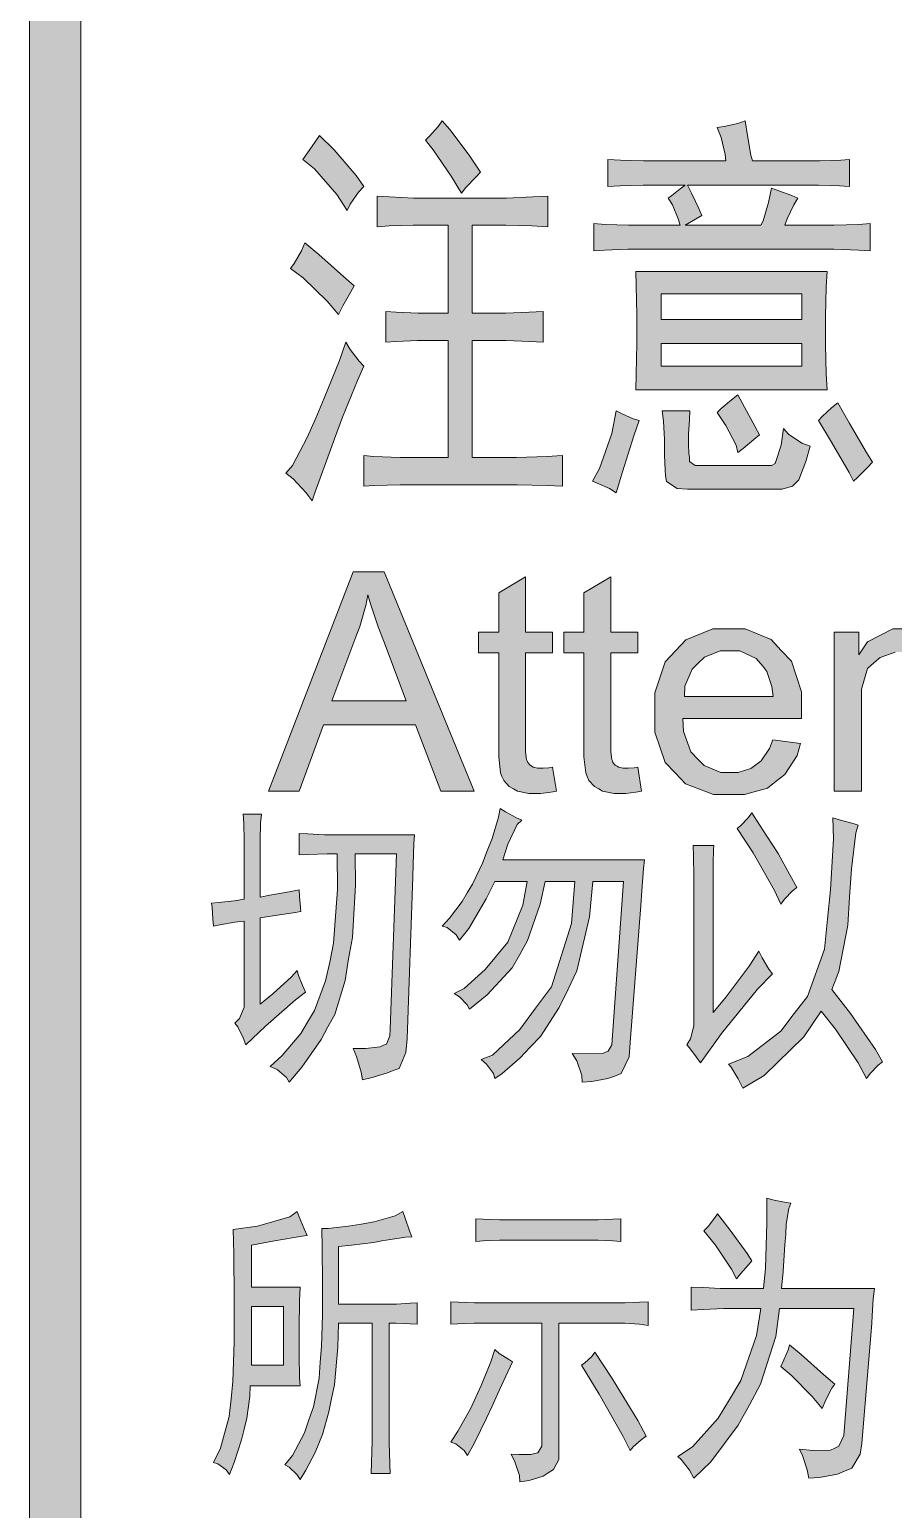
# Model space of a CAD drawing. Header units: millimetres. Extents: x 0 to 414, y 0 to 292.
# Drawn here: x 354.72 to 362.69, y 160.76 to 174.42 of the extents above; entities that cross this region are included whole.
import ezdxf

# ---------------------------------------------------------------- set-up
doc = ezdxf.new("R2010")
doc.units = ezdxf.units.MM

msp = doc.modelspace()

# ---------------------------------------------------------------- hatches: boundary and pattern name
h = msp.add_hatch(color=0)
h.dxf.hatch_style = 2
h.paths.add_polyline_path([(355.194306, 9.846028), (354.721583, 9.846028), (354.721583, 282.620861), (355.194306, 282.620861)])
h = msp.add_hatch(color=0)
h.dxf.hatch_style = 2
h.paths.add_polyline_path([(358.372833, 173.393806), (358.411639, 173.432611), (358.48925, 173.520806), (358.528056, 173.573722), (358.598611, 173.492583), (358.775, 173.256222), (358.880833, 173.101), (358.8385, 173.055139), (358.746778, 172.959889), (358.704444, 172.906972), (358.609194, 173.062194), (358.443389, 173.305611)])
h = msp.add_hatch(color=0)
h.dxf.hatch_style = 2
h.paths.add_polyline_path([(360.478917, 172.981056), (360.380139, 172.981056), (360.168472, 172.974), (360.055583, 172.966944), (360.055583, 173.217417), (360.172, 173.210361), (360.383667, 173.203306), (360.478917, 173.203306), (361.142139, 173.203306), (361.138611, 173.263278), (361.099806, 173.4185), (361.064528, 173.51375), (361.128028, 173.520806), (361.255028, 173.549028), (361.322056, 173.573722), (361.343222, 173.439667), (361.374972, 173.256222), (361.389083, 173.203306), (361.897083, 173.203306), (362.009972, 173.203306), (362.204, 173.210361), (362.285139, 173.217417), (362.285139, 172.966944), (362.193417, 172.974), (361.999389, 172.981056), (361.897083, 172.981056), (360.789361, 172.981056), (360.828167, 172.906972), (360.895194, 172.765861), (360.923417, 172.698833), (360.768194, 172.610639), (361.466694, 172.610639), (361.487861, 172.649444), (361.53725, 172.818778), (361.565472, 172.952833), (361.6325, 172.928139), (361.752444, 172.885806), (361.808889, 172.861111), (361.770083, 172.797611), (361.710111, 172.670611), (361.688944, 172.610639), (362.020556, 172.610639), (362.1405, 172.610639), (362.369806, 172.617694), (362.475639, 172.62475), (362.475639, 172.374278), (362.369806, 172.381333), (362.1405, 172.388389), (362.020556, 172.388389), (360.355444, 172.388389), (360.239028, 172.388389), (360.023833, 172.381333), (359.925056, 172.374278), (359.925056, 172.62475), (360.030889, 172.617694), (360.246083, 172.610639), (360.355444, 172.610639), (360.722333, 172.610639), (360.704694, 172.670611), (360.651778, 172.797611), (360.612972, 172.861111), (360.644722, 172.885806), (360.722333, 172.945778), (360.768194, 172.981056)])
h = msp.add_hatch(color=0)
h.dxf.hatch_style = 2
h.paths.add_polyline_path([(357.395639, 173.439667), (357.529694, 173.305611), (357.734306, 173.06925), (357.804861, 172.966944), (357.755472, 172.914028), (357.677861, 172.804667), (357.649639, 172.744694), (357.554389, 172.892861), (357.349778, 173.129222), (357.240417, 173.217417), (357.279222, 173.270333), (357.356833, 173.379694)])
h = msp.add_hatch(color=0)
h.dxf.hatch_style = 2
h.paths.add_polyline_path([(359.014889, 172.861111), (359.120722, 172.861111), (359.364139, 172.871694), (359.501722, 172.87875), (359.501722, 172.596528), (359.353556, 172.603583), (359.113667, 172.610639), (359.025472, 172.610639), (358.803222, 172.610639), (358.803222, 171.79925), (359.014889, 171.79925), (359.110139, 171.79925), (359.328861, 171.806306), (359.459389, 171.813361), (359.459389, 171.531139), (359.335917, 171.538194), (359.113667, 171.54525), (359.014889, 171.54525), (358.803222, 171.54525), (358.803222, 170.46575), (359.081917, 170.46575), (359.212444, 170.46575), (359.491139, 170.476333), (359.635778, 170.483389), (359.635778, 170.201167), (359.491139, 170.208222), (359.2195, 170.215278), (359.0925, 170.215278), (358.281111, 170.215278), (358.14, 170.215278), (357.900111, 170.208222), (357.804861, 170.201167), (357.804861, 170.483389), (357.893056, 170.476333), (358.14, 170.46575), (358.295222, 170.46575), (358.580972, 170.46575), (358.580972, 171.54525), (358.404583, 171.54525), (358.29875, 171.54525), (358.101194, 171.538194), (358.005944, 171.531139), (358.005944, 171.813361), (358.101194, 171.806306), (358.305806, 171.79925), (358.415167, 171.79925), (358.580972, 171.79925), (358.580972, 172.610639), (358.372833, 172.610639), (358.259944, 172.610639), (358.037694, 172.603583), (357.928333, 172.596528), (357.928333, 172.87875), (358.037694, 172.871694), (358.267, 172.861111), (358.383417, 172.861111)])
h = msp.add_hatch(color=0)
h.dxf.hatch_style = 2
h.paths.add_polyline_path([(357.261583, 172.448361), (357.388583, 172.339), (357.617889, 172.137917), (357.716667, 172.049722), (357.684917, 171.996806), (357.610833, 171.866278), (357.572028, 171.785139), (357.466194, 171.908611), (357.243944, 172.123806), (357.127528, 172.212), (357.162806, 172.257861), (357.229833, 172.374278)])
h = msp.add_hatch(color=0)
h.paths.add_polyline_path([(362.077, 172.183778), (362.069944, 172.042667), (362.062889, 171.7675), (362.062889, 171.636972), (362.062889, 171.509972), (362.069944, 171.234806), (362.077, 171.090167), (360.313111, 171.090167), (360.316639, 171.234806), (360.323694, 171.517028), (360.323694, 171.651083), (360.323694, 171.785139), (360.316639, 172.049722), (360.313111, 172.183778)])
h.paths.add_polyline_path([(361.844167, 171.739278), (361.844167, 171.975639), (360.545944, 171.975639), (360.545944, 171.739278)])
h.paths.add_polyline_path([(361.844167, 171.308889), (361.844167, 171.517028), (360.545944, 171.517028), (360.545944, 171.308889)])
h = msp.add_hatch(color=0)
h.dxf.hatch_style = 2
h.paths.add_polyline_path([(357.804861, 171.308889), (357.744889, 171.178361), (357.607306, 170.839694), (357.533222, 170.638611), (357.459139, 170.434), (357.356833, 170.14825), (357.328611, 170.067111), (357.272167, 170.141194), (357.152222, 170.268194), (357.085194, 170.321111), (357.145167, 170.391667), (357.28275, 170.649194), (357.360361, 170.829111), (357.437972, 171.012556), (357.579083, 171.361806), (357.639056, 171.531139), (357.677861, 171.464111), (357.762528, 171.35475)])
h = msp.add_hatch(color=0)
h.dxf.hatch_style = 2
h.paths.add_polyline_path([(361.255028, 171.044306), (361.315, 170.931417), (361.413778, 170.747972), (361.452583, 170.673889), (361.403194, 170.631556), (361.304417, 170.550417), (361.255028, 170.511611), (361.237389, 170.578639), (361.142139, 170.762083), (361.064528, 170.882028), (361.099806, 170.917306), (361.195056, 170.998444)])
h = msp.add_hatch(color=0)
h.dxf.hatch_style = 2
h.paths.add_polyline_path([(360.344861, 170.807944), (360.295472, 170.666833), (360.189639, 170.335222), (360.133194, 170.141194), (360.069694, 170.18), (359.956806, 170.229389), (359.914472, 170.247028), (359.977972, 170.363444), (360.090861, 170.688), (360.133194, 170.896139), (360.186111, 170.867917), (360.288417, 170.822056)])
h = msp.add_hatch(color=0)
h.dxf.hatch_style = 2
h.paths.add_polyline_path([(360.810528, 170.896139), (360.807, 170.815), (360.799944, 170.680944), (360.799944, 170.631556), (360.799944, 170.585694), (360.803472, 170.504556), (360.807, 170.46575), (360.807, 170.430472), (360.859917, 170.391667), (360.909306, 170.391667), (361.565472, 170.391667), (361.597222, 170.409306), (361.653667, 170.578639), (361.674833, 170.733861), (361.720694, 170.680944), (361.844167, 170.599806), (361.921778, 170.571583), (361.882972, 170.430472), (361.815944, 170.261139), (361.787722, 170.229389), (361.7595, 170.201167), (361.66425, 170.172944), (361.597222, 170.172944), (360.789361, 170.172944), (360.694111, 170.18), (360.595333, 170.2435), (360.588278, 170.296417), (360.58475, 170.352861), (360.577694, 170.483389), (360.577694, 170.557472), (360.577694, 170.631556), (360.567111, 170.800889), (360.556528, 170.896139)])
h = msp.add_hatch(color=0)
h.dxf.hatch_style = 2
h.paths.add_polyline_path([(362.175778, 170.970222), (362.281611, 170.786778), (362.440361, 170.511611), (362.496806, 170.423417), (362.447417, 170.3705), (362.359222, 170.282306), (362.320417, 170.247028), (362.281611, 170.328167), (362.119333, 170.606861), (361.999389, 170.807944), (362.031139, 170.843222), (362.119333, 170.924361)])
h = msp.add_hatch(color=0)
h.paths.add_polyline_path([(356.926444, 167.386), (357.706083, 169.410944), (357.991833, 169.410944), (358.820861, 167.386), (358.513944, 167.386), (358.281111, 167.999833), (357.430917, 167.999833), (357.208667, 167.386)])
h.paths.add_polyline_path([(357.508528, 168.218556), (358.196444, 168.218556), (357.984778, 168.775944), (357.935389, 168.902944), (357.864833, 169.114611), (357.840139, 169.199278), (357.8225, 169.1005), (357.766056, 168.906472), (357.730778, 168.811222)])
h = msp.add_hatch(color=0)
h.dxf.hatch_style = 2
h.paths.add_polyline_path([(359.544056, 167.60825), (359.582861, 167.386), (359.529944, 167.375417), (359.434694, 167.364833), (359.392361, 167.364833), (359.325333, 167.364833), (359.223028, 167.386), (359.184222, 167.407167), (359.145417, 167.428333), (359.096028, 167.484778), (359.078389, 167.520056), (359.064278, 167.555333), (359.050167, 167.7035), (359.050167, 167.816389), (359.050167, 168.663056), (358.863194, 168.663056), (358.863194, 168.853556), (359.050167, 168.853556), (359.050167, 169.216917), (359.297111, 169.365083), (359.297111, 168.853556), (359.544056, 168.853556), (359.544056, 168.663056), (359.297111, 168.663056), (359.297111, 167.802278), (359.297111, 167.749361), (359.304167, 167.678806), (359.311222, 167.664694), (359.318278, 167.650583), (359.339444, 167.625889), (359.353556, 167.615306), (359.367667, 167.60825), (359.41, 167.597667), (359.438222, 167.597667), (359.459389, 167.597667), (359.512306, 167.601194)])
h = msp.add_hatch(color=0)
h.dxf.hatch_style = 2
h.paths.add_polyline_path([(360.33075, 167.60825), (360.366028, 167.386), (360.313111, 167.375417), (360.221389, 167.364833), (360.179056, 167.364833), (360.112028, 167.364833), (360.006194, 167.386), (359.970917, 167.407167), (359.932111, 167.428333), (359.879194, 167.484778), (359.865083, 167.520056), (359.850972, 167.555333), (359.833333, 167.7035), (359.833333, 167.816389), (359.833333, 168.663056), (359.649889, 168.663056), (359.649889, 168.853556), (359.833333, 168.853556), (359.833333, 169.216917), (360.083806, 169.365083), (360.083806, 168.853556), (360.33075, 168.853556), (360.33075, 168.663056), (360.083806, 168.663056), (360.083806, 167.802278), (360.083806, 167.749361), (360.090861, 167.678806), (360.097917, 167.664694), (360.101444, 167.650583), (360.122611, 167.625889), (360.14025, 167.615306), (360.154361, 167.60825), (360.196694, 167.597667), (360.221389, 167.597667), (360.242556, 167.597667), (360.299, 167.601194)])
h = msp.add_hatch(color=0)
h.paths.add_polyline_path([(361.576056, 167.858722), (361.833583, 167.826972), (361.801833, 167.714083), (361.688944, 167.541222), (361.607806, 167.477722), (361.526667, 167.414222), (361.315, 167.35425), (361.188, 167.35425), (361.02925, 167.35425), (360.771722, 167.453028), (360.68, 167.551806), (360.58475, 167.650583), (360.4895, 167.929278), (360.4895, 168.105667), (360.4895, 168.292639), (360.58475, 168.578389), (360.68, 168.680694), (360.77525, 168.783), (361.022194, 168.885306), (361.173889, 168.885306), (361.322056, 168.885306), (361.561944, 168.786528), (361.653667, 168.684222), (361.748917, 168.585444), (361.840639, 168.303222), (361.840639, 168.123306), (361.840639, 168.112722), (361.840639, 168.077444), (361.840639, 168.056278), (360.747028, 168.056278), (360.754083, 167.936333), (360.821111, 167.749361), (360.881083, 167.685861), (360.944583, 167.622361), (361.096278, 167.558861), (361.188, 167.558861), (361.258556, 167.558861), (361.374972, 167.594139), (361.420833, 167.629417), (361.470222, 167.664694), (361.547833, 167.781111)])
h.paths.add_polyline_path([(360.761139, 168.260889), (361.579583, 168.260889), (361.569, 168.352611), (361.523139, 168.490194), (361.484333, 168.539583), (361.424361, 168.610139), (361.272667, 168.680694), (361.177417, 168.680694), (361.09275, 168.680694), (360.948111, 168.62425), (360.888139, 168.567806), (360.831694, 168.511361), (360.764667, 168.356139)])
h = msp.add_hatch(color=0)
h.dxf.hatch_style = 2
h.paths.add_polyline_path([(362.144028, 167.386), (362.144028, 168.853556), (362.369806, 168.853556), (362.369806, 168.645417), (362.450944, 168.765361), (362.683778, 168.885306), (362.835472, 168.885306), (362.9025, 168.885306), (363.022444, 168.860611), (363.078889, 168.839444), (363.135333, 168.81475), (363.216472, 168.75125), (363.244694, 168.712444), (363.272917, 168.673639), (363.311722, 168.581917), (363.322306, 168.529), (363.329361, 168.493722), (363.336417, 168.373778), (363.336417, 168.289111), (363.336417, 167.386), (363.085944, 167.386), (363.085944, 168.278528), (363.085944, 168.356139), (363.071833, 168.469028), (363.057722, 168.507833), (363.043611, 168.543111), (362.990694, 168.603083), (362.955417, 168.627778), (362.920139, 168.648944), (362.831944, 168.670111), (362.782556, 168.670111), (362.704944, 168.670111), (362.567361, 168.620722), (362.507389, 168.571333), (362.450944, 168.518417), (362.3945, 168.327917), (362.3945, 168.186806), (362.3945, 167.386)])
h = msp.add_hatch(color=0)
h.dxf.hatch_style = 2
h.paths.add_polyline_path([(359.261833, 167.117889), (359.2195, 167.079083), (359.131306, 166.895639), (359.085444, 166.751), (360.39425, 166.751), (360.383667, 166.673389), (360.369556, 166.46525), (360.358972, 166.331194), (360.260194, 165.064722), (360.253139, 164.934194), (360.179056, 164.778972), (360.119083, 164.754278), (360.055583, 164.733111), (359.907417, 164.704889), (359.819222, 164.701361), (359.815694, 164.761333), (359.769833, 164.895389), (359.7275, 164.965944), (359.858028, 164.962417), (360.009722, 164.965944), (360.034417, 164.976528), (360.059111, 164.987111), (360.090861, 165.043556), (360.094389, 165.089417), (360.200222, 166.553444), (359.918, 166.553444), (359.88625, 166.225361), (359.769833, 165.727944), (359.688694, 165.558611), (359.607556, 165.389278), (359.434694, 165.121167), (359.339444, 165.022389), (359.247722, 164.923611), (359.081917, 164.778972), (359.011361, 164.733111), (359.000778, 164.778972), (358.937278, 164.867167), (358.887889, 164.9095), (358.990194, 164.948306), (359.244194, 165.184667), (359.388833, 165.382222), (359.537, 165.579778), (359.720444, 166.165389), (359.752194, 166.553444), (359.477028, 166.553444), (359.431167, 166.341778), (359.31475, 166.006639), (359.244194, 165.879639), (359.173639, 165.756167), (358.940806, 165.505694), (358.778528, 165.375167), (358.757361, 165.413972), (358.686806, 165.488056), (358.637417, 165.519806), (358.729139, 165.565667), (358.923167, 165.738528), (359.029, 165.865528), (359.131306, 165.992528), (359.272417, 166.334722), (359.311222, 166.553444), (359.011361, 166.553444), (358.93375, 166.391167), (358.771472, 166.119528), (358.686806, 166.010167), (358.655056, 166.059556), (358.573917, 166.126583), (358.528056, 166.140694), (358.595083, 166.214778), (358.7115, 166.366472), (358.757361, 166.447611), (358.80675, 166.52875), (358.898472, 166.722778), (358.940806, 166.835667), (358.986667, 166.948556), (359.046639, 167.146111), (359.06075, 167.22725), (359.110139, 167.1955), (359.212444, 167.139056)])
h = msp.add_hatch(color=0)
h.dxf.hatch_style = 2
h.paths.add_polyline_path([(356.700667, 166.853306), (356.700667, 166.930917), (356.697139, 167.089667), (356.690083, 167.174333), (356.859417, 167.174333), (356.852361, 167.089667), (356.848833, 166.934444), (356.848833, 166.863889), (356.848833, 166.408806), (356.937028, 166.426444), (357.116944, 166.458194), (357.208667, 166.475833), (357.212194, 166.412333), (357.21925, 166.313556), (357.222778, 166.27475), (357.152222, 166.264167), (356.96525, 166.235944), (356.848833, 166.218306), (356.848833, 165.421028), (356.96525, 165.516278), (357.138111, 165.6715), (357.191028, 165.731472), (357.201611, 165.685611), (357.240417, 165.586833), (357.265111, 165.530389), (357.173389, 165.459833), (356.898222, 165.216417), (356.714778, 165.043556), (356.690083, 165.110583), (356.640694, 165.209361), (356.616, 165.244639), (356.658333, 165.286972), (356.700667, 165.392806), (356.700667, 165.452778), (356.700667, 166.186556), (356.616, 166.175972), (356.474889, 166.151278), (356.418444, 166.140694), (356.411389, 166.207722), (356.404333, 166.313556), (356.400806, 166.352361), (356.464306, 166.359417), (356.612472, 166.373528), (356.700667, 166.387639)])
h = msp.add_hatch(color=0)
h.dxf.hatch_style = 2
h.paths.add_polyline_path([(362.36275, 167.072028), (362.341583, 167.001472), (362.302778, 166.669861), (362.285139, 166.408806), (362.2675, 166.14775), (362.186361, 165.720889), (362.122861, 165.555083), (362.292194, 165.332833), (362.525028, 165.001222), (362.588528, 164.888333), (362.549722, 164.856583), (362.475639, 164.778972), (362.440361, 164.733111), (362.36275, 164.87775), (362.154611, 165.188194), (362.024083, 165.354), (361.861806, 165.117639), (361.498444, 164.761333), (361.300889, 164.644917), (361.258556, 164.729583), (361.191528, 164.838944), (361.166833, 164.867167), (361.34675, 164.937722), (361.650139, 165.170556), (361.773611, 165.332833), (361.897083, 165.491583), (362.052306, 165.929028), (362.080528, 166.204194), (362.10875, 166.475833), (362.136972, 166.945028), (362.129917, 167.139056), (362.200472, 167.117889), (362.316889, 167.086139)])
h = msp.add_hatch(color=0)
h.dxf.hatch_style = 2
h.paths.add_polyline_path([(361.382028, 167.184917), (361.427889, 167.117889), (361.523139, 166.969722), (361.572528, 166.892111), (361.625444, 166.810972), (361.734806, 166.613417), (361.798306, 166.497), (361.7595, 166.46525), (361.685417, 166.387639), (361.650139, 166.341778), (361.593694, 166.468778), (361.396139, 166.818028), (361.247972, 167.040278), (361.28325, 167.0685), (361.350278, 167.139056)])
h = msp.add_hatch(color=0)
h.dxf.hatch_style = 2
h.paths.add_polyline_path([(357.706083, 165.011806), (357.818972, 165.011806), (357.956556, 165.025917), (357.984778, 165.040028), (358.013, 165.050611), (358.04475, 165.128222), (358.048278, 165.188194), (358.104722, 166.807444), (357.723722, 166.807444), (357.72725, 166.518167), (357.699028, 166.034861), (357.66375, 165.837306), (357.632, 165.63975), (357.53675, 165.325778), (357.47325, 165.209361), (357.40975, 165.092944), (357.233361, 164.838944), (357.116944, 164.701361), (357.09225, 164.743694), (357.004056, 164.817778), (356.940556, 164.846), (357.049917, 164.944778), (357.222778, 165.149389), (357.286278, 165.255222), (357.349778, 165.361056), (357.452083, 165.636222), (357.490889, 165.809083), (357.526167, 165.981944), (357.561444, 166.479361), (357.557917, 166.807444), (357.466194, 166.807444), (357.289806, 166.800389), (357.208667, 166.796861), (357.208667, 166.994417), (357.286278, 166.990889), (357.4415, 166.983833), (357.515583, 166.983833), (358.270528, 166.983833), (358.267, 166.902694), (358.259944, 166.708667), (358.256417, 166.595778), (358.2035, 165.1), (358.192917, 164.973), (358.129417, 164.824833), (358.0765, 164.807194), (358.023583, 164.786028), (357.882472, 164.743694), (357.79075, 164.722528), (357.780167, 164.793083), (357.737833, 164.937722)])
h = msp.add_hatch(color=0)
h.dxf.hatch_style = 2
h.paths.add_polyline_path([(361.449056, 165.907861), (361.477278, 165.847889), (361.540778, 165.742056), (361.572528, 165.699722), (361.434944, 165.558611), (361.103333, 165.149389), (360.909306, 164.87775), (360.8705, 164.934194), (360.807, 165.015333), (360.782306, 165.043556), (360.817583, 165.1), (360.849333, 165.219944), (360.849333, 165.286972), (360.849333, 166.518167), (360.849333, 166.602833), (360.845806, 166.786278), (360.842278, 166.885056), (361.032778, 166.885056), (361.02925, 166.84625), (361.025722, 166.71925), (361.025722, 166.631056), (361.025722, 165.343417), (361.145667, 165.488056), (361.357333, 165.770278)])
h = msp.add_hatch(color=0)
h.dxf.hatch_style = 2
h.paths.add_polyline_path([(361.741861, 163.583056), (361.724222, 163.533667), (361.699528, 163.389028), (361.696, 163.293778), (361.688944, 163.202056), (361.671306, 162.951583), (361.657194, 162.796361), (362.514444, 162.796361), (362.503861, 162.701111), (362.493278, 162.542361), (362.48975, 162.475333), (362.398028, 161.364083), (362.383917, 161.265306), (362.306306, 161.138306), (362.239278, 161.110083), (362.17225, 161.081861), (362.006444, 161.050111), (361.907667, 161.043056), (361.893556, 161.120667), (361.851222, 161.254722), (361.823, 161.311167), (361.946472, 161.300583), (362.10875, 161.304111), (362.147556, 161.32175), (362.186361, 161.339389), (362.232222, 161.438167), (362.239278, 161.519306), (362.323944, 162.609389), (361.639556, 162.609389), (361.604278, 162.351861), (361.463167, 161.910889), (361.360861, 161.720389), (361.258556, 161.533417), (361.004556, 161.19475), (360.849333, 161.043056), (360.807, 161.117139), (360.732917, 161.215917), (360.701167, 161.244139), (360.835222, 161.332333), (361.071583, 161.596917), (361.177417, 161.769778), (361.28325, 161.946167), (361.427889, 162.362444), (361.466694, 162.609389), (361.191528, 162.609389), (361.120972, 162.609389), (360.937528, 162.602333), (360.824639, 162.595278), (360.824639, 162.806944), (360.937528, 162.803417), (361.09275, 162.796361), (361.131556, 162.796361), (361.491389, 162.796361), (361.509028, 162.983333), (361.523139, 163.399611), (361.523139, 163.628917), (361.590167, 163.611278), (361.699528, 163.590111)])
h = msp.add_hatch(color=0)
h.paths.add_polyline_path([(357.28275, 163.283194), (357.236889, 163.279667), (356.979361, 163.233806), (356.767694, 163.195), (356.767694, 162.806944), (357.215722, 162.806944), (357.212194, 162.679944), (357.208667, 162.425944), (357.208667, 162.298944), (357.208667, 162.175472), (357.212194, 161.974389), (357.215722, 161.896778), (356.757111, 161.896778), (356.753583, 161.798), (356.725361, 161.596917), (356.700667, 161.498139), (356.675972, 161.399361), (356.608944, 161.187694), (356.566611, 161.078333), (356.534861, 161.120667), (356.45725, 161.177111), (356.418444, 161.187694), (356.481944, 161.32175), (356.563083, 161.614556), (356.580722, 161.776833), (356.594833, 161.935583), (356.608944, 162.298944), (356.608944, 162.4965), (356.608944, 162.697583), (356.605417, 163.117389), (356.598361, 163.339639), (356.824139, 163.371389), (357.120472, 163.456056), (357.191028, 163.505444), (357.208667, 163.456056), (357.254528, 163.346694)])
h.paths.add_polyline_path([(357.064028, 162.087278), (357.064028, 162.630556), (356.767694, 162.630556), (356.767694, 162.087278)])
h = msp.add_hatch(color=0)
h.dxf.hatch_style = 2
h.paths.add_polyline_path([(358.245833, 163.272611), (358.189389, 163.269083), (358.051806, 163.247917), (357.970667, 163.233806), (357.893056, 163.219694), (357.691972, 163.195), (357.572028, 163.184417), (357.572028, 162.651722), (358.048278, 162.651722), (358.104722, 162.651722), (358.231722, 162.658778), (358.295222, 162.662306), (358.295222, 162.46475), (358.231722, 162.468278), (358.101194, 162.475333), (358.037694, 162.475333), (358.037694, 161.487556), (358.037694, 161.378194), (358.04475, 161.177111), (358.048278, 161.088917), (357.871889, 161.088917), (357.875417, 161.187694), (357.882472, 161.388778), (357.882472, 161.487556), (357.882472, 162.475333), (357.572028, 162.475333), (357.564972, 162.253083), (357.533222, 161.907361), (357.505, 161.780361), (357.480306, 161.656889), (357.423861, 161.44875), (357.388583, 161.364083), (357.356833, 161.282944), (357.268639, 161.117139), (357.215722, 161.032472), (357.1875, 161.078333), (357.116944, 161.145361), (357.074611, 161.166528), (357.145167, 161.254722), (357.258056, 161.462861), (357.296861, 161.582806), (357.339194, 161.70275), (357.392111, 161.967333), (357.402694, 162.1155), (357.413278, 162.260139), (357.423861, 162.552944), (357.423861, 162.697583), (357.423861, 162.84575), (357.420333, 163.173833), (357.416806, 163.350222), (357.476778, 163.350222), (357.660222, 163.371389), (357.780167, 163.389028), (357.900111, 163.410194), (358.094139, 163.466639), (358.164694, 163.505444), (358.185861, 163.445472), (358.224667, 163.329056)])
h = msp.add_hatch(color=0)
h.dxf.hatch_style = 2
h.paths.add_polyline_path([(359.910944, 163.427833), (359.967389, 163.427833), (360.101444, 163.434889), (360.175528, 163.438417), (360.175528, 163.230278), (360.101444, 163.233806), (359.967389, 163.240861), (359.910944, 163.240861), (359.145417, 163.240861), (359.057222, 163.240861), (358.905528, 163.233806), (358.8385, 163.230278), (358.8385, 163.438417), (358.905528, 163.434889), (359.057222, 163.427833), (359.145417, 163.427833)])
h = msp.add_hatch(color=0)
h.dxf.hatch_style = 2
h.paths.add_polyline_path([(360.941056, 163.329056), (360.979861, 163.367861), (361.039833, 163.445472), (361.068056, 163.484278), (361.184472, 163.332583), (361.339694, 163.117389), (361.382028, 163.050361), (361.350278, 163.011556), (361.279722, 162.930417), (361.240917, 162.884556), (361.195056, 162.97275), (361.046889, 163.195)])
h = msp.add_hatch(color=0)
h.dxf.hatch_style = 2
h.paths.add_polyline_path([(360.161417, 162.662306), (360.214333, 162.662306), (360.348389, 162.669361), (360.426, 162.672889), (360.426, 162.454167), (360.348389, 162.46475), (360.210806, 162.475333), (360.150833, 162.475333), (359.604028, 162.475333), (359.604028, 161.275889), (359.604028, 161.215917), (359.554639, 161.124194), (359.50525, 161.092444), (359.459389, 161.064222), (359.328861, 161.021889), (359.244194, 161.011306), (359.240667, 161.06775), (359.198333, 161.19475), (359.163056, 161.265306), (359.237139, 161.261778), (359.3465, 161.261778), (359.37825, 161.272361), (359.41, 161.279417), (359.445278, 161.339389), (359.445278, 161.388778), (359.445278, 162.475333), (358.905528, 162.475333), (358.820861, 162.475333), (358.672694, 162.468278), (358.605667, 162.46475), (358.605667, 162.672889), (358.676222, 162.669361), (358.824389, 162.662306), (358.905528, 162.662306)])
h = msp.add_hatch(color=0)
h.dxf.hatch_style = 2
h.paths.add_polyline_path([(359.177167, 162.119028), (359.131306, 162.027306), (359.036056, 161.819167), (358.986667, 161.709806), (358.937278, 161.596917), (358.824389, 161.371139), (358.760889, 161.254722), (358.729139, 161.300583), (358.651528, 161.360556), (358.605667, 161.378194), (358.672694, 161.476972), (358.789111, 161.685111), (358.8385, 161.790944), (358.887889, 161.900306), (358.976083, 162.119028), (359.011361, 162.231917), (359.053694, 162.196639), (359.138361, 162.143722)])
h = msp.add_hatch(color=0)
h.dxf.hatch_style = 2
h.paths.add_polyline_path([(359.935639, 162.207222), (360.094389, 161.963806), (360.33075, 161.57575), (360.408361, 161.431111), (360.3625, 161.399361), (360.288417, 161.332333), (360.260194, 161.300583), (360.196694, 161.427583), (359.974444, 161.819167), (359.812167, 162.087278), (359.843917, 162.108444), (359.907417, 162.168417)])
h = msp.add_hatch(color=0)
h.dxf.hatch_style = 2
h.paths.add_polyline_path([(361.731278, 162.27425), (361.837111, 162.186056), (362.04525, 162.002611), (362.147556, 161.910889), (362.122861, 161.875611), (362.066417, 161.76625), (362.031139, 161.688639), (361.939417, 161.798), (361.748917, 161.992028), (361.650139, 162.076694), (361.678361, 162.136667), (361.720694, 162.235444)])

# ---------------------------------------------------------------- linework, layer by layer
at = {"color": 0, "lineweight": 0}
for points in [[(355.194306, 9.846028), (354.721583, 9.846028), (354.721583, 282.620861), (355.194306, 282.620861)], [(358.372833, 173.393806), (358.411639, 173.432611), (358.48925, 173.520806), (358.528056, 173.573722), (358.598611, 173.492583), (358.775, 173.256222), (358.880833, 173.101), (358.8385, 173.055139), (358.746778, 172.959889), (358.704444, 172.906972), (358.609194, 173.062194), (358.443389, 173.305611)], [(360.478917, 172.981056), (360.380139, 172.981056), (360.168472, 172.974), (360.055583, 172.966944), (360.055583, 173.217417), (360.172, 173.210361), (360.383667, 173.203306), (360.478917, 173.203306), (361.142139, 173.203306), (361.138611, 173.263278), (361.099806, 173.4185), (361.064528, 173.51375), (361.128028, 173.520806), (361.255028, 173.549028), (361.322056, 173.573722), (361.343222, 173.439667), (361.374972, 173.256222), (361.389083, 173.203306), (361.897083, 173.203306), (362.009972, 173.203306), (362.204, 173.210361), (362.285139, 173.217417), (362.285139, 172.966944), (362.193417, 172.974), (361.999389, 172.981056), (361.897083, 172.981056), (360.789361, 172.981056), (360.828167, 172.906972), (360.895194, 172.765861), (360.923417, 172.698833), (360.768194, 172.610639), (361.466694, 172.610639), (361.487861, 172.649444), (361.53725, 172.818778), (361.565472, 172.952833), (361.6325, 172.928139), (361.752444, 172.885806), (361.808889, 172.861111), (361.770083, 172.797611), (361.710111, 172.670611), (361.688944, 172.610639), (362.020556, 172.610639), (362.1405, 172.610639), (362.369806, 172.617694), (362.475639, 172.62475), (362.475639, 172.374278), (362.369806, 172.381333), (362.1405, 172.388389), (362.020556, 172.388389), (360.355444, 172.388389), (360.239028, 172.388389), (360.023833, 172.381333), (359.925056, 172.374278), (359.925056, 172.62475), (360.030889, 172.617694), (360.246083, 172.610639), (360.355444, 172.610639), (360.722333, 172.610639), (360.704694, 172.670611), (360.651778, 172.797611), (360.612972, 172.861111), (360.644722, 172.885806), (360.722333, 172.945778), (360.768194, 172.981056)], [(357.395639, 173.439667), (357.529694, 173.305611), (357.734306, 173.06925), (357.804861, 172.966944), (357.755472, 172.914028), (357.677861, 172.804667), (357.649639, 172.744694), (357.554389, 172.892861), (357.349778, 173.129222), (357.240417, 173.217417), (357.279222, 173.270333), (357.356833, 173.379694)], [(359.014889, 172.861111), (359.120722, 172.861111), (359.364139, 172.871694), (359.501722, 172.87875), (359.501722, 172.596528), (359.353556, 172.603583), (359.113667, 172.610639), (359.025472, 172.610639), (358.803222, 172.610639), (358.803222, 171.79925), (359.014889, 171.79925), (359.110139, 171.79925), (359.328861, 171.806306), (359.459389, 171.813361), (359.459389, 171.531139), (359.335917, 171.538194), (359.113667, 171.54525), (359.014889, 171.54525), (358.803222, 171.54525), (358.803222, 170.46575), (359.081917, 170.46575), (359.212444, 170.46575), (359.491139, 170.476333), (359.635778, 170.483389), (359.635778, 170.201167), (359.491139, 170.208222), (359.2195, 170.215278), (359.0925, 170.215278), (358.281111, 170.215278), (358.14, 170.215278), (357.900111, 170.208222), (357.804861, 170.201167), (357.804861, 170.483389), (357.893056, 170.476333), (358.14, 170.46575), (358.295222, 170.46575), (358.580972, 170.46575), (358.580972, 171.54525), (358.404583, 171.54525), (358.29875, 171.54525), (358.101194, 171.538194), (358.005944, 171.531139), (358.005944, 171.813361), (358.101194, 171.806306), (358.305806, 171.79925), (358.415167, 171.79925), (358.580972, 171.79925), (358.580972, 172.610639), (358.372833, 172.610639), (358.259944, 172.610639), (358.037694, 172.603583), (357.928333, 172.596528), (357.928333, 172.87875), (358.037694, 172.871694), (358.267, 172.861111), (358.383417, 172.861111)], [(357.261583, 172.448361), (357.388583, 172.339), (357.617889, 172.137917), (357.716667, 172.049722), (357.684917, 171.996806), (357.610833, 171.866278), (357.572028, 171.785139), (357.466194, 171.908611), (357.243944, 172.123806), (357.127528, 172.212), (357.162806, 172.257861), (357.229833, 172.374278)], [(362.077, 172.183778), (362.069944, 172.042667), (362.062889, 171.7675), (362.062889, 171.636972), (362.062889, 171.509972), (362.069944, 171.234806), (362.077, 171.090167), (360.313111, 171.090167), (360.316639, 171.234806), (360.323694, 171.517028), (360.323694, 171.651083), (360.323694, 171.785139), (360.316639, 172.049722), (360.313111, 172.183778)], [(361.844167, 171.739278), (361.844167, 171.975639), (360.545944, 171.975639), (360.545944, 171.739278)], [(357.804861, 171.308889), (357.744889, 171.178361), (357.607306, 170.839694), (357.533222, 170.638611), (357.459139, 170.434), (357.356833, 170.14825), (357.328611, 170.067111), (357.272167, 170.141194), (357.152222, 170.268194), (357.085194, 170.321111), (357.145167, 170.391667), (357.28275, 170.649194), (357.360361, 170.829111), (357.437972, 171.012556), (357.579083, 171.361806), (357.639056, 171.531139), (357.677861, 171.464111), (357.762528, 171.35475)], [(361.844167, 171.308889), (361.844167, 171.517028), (360.545944, 171.517028), (360.545944, 171.308889)], [(361.255028, 171.044306), (361.315, 170.931417), (361.413778, 170.747972), (361.452583, 170.673889), (361.403194, 170.631556), (361.304417, 170.550417), (361.255028, 170.511611), (361.237389, 170.578639), (361.142139, 170.762083), (361.064528, 170.882028), (361.099806, 170.917306), (361.195056, 170.998444)], [(360.344861, 170.807944), (360.295472, 170.666833), (360.189639, 170.335222), (360.133194, 170.141194), (360.069694, 170.18), (359.956806, 170.229389), (359.914472, 170.247028), (359.977972, 170.363444), (360.090861, 170.688), (360.133194, 170.896139), (360.186111, 170.867917), (360.288417, 170.822056)], [(360.810528, 170.896139), (360.807, 170.815), (360.799944, 170.680944), (360.799944, 170.631556), (360.799944, 170.585694), (360.803472, 170.504556), (360.807, 170.46575), (360.807, 170.430472), (360.859917, 170.391667), (360.909306, 170.391667), (361.565472, 170.391667), (361.597222, 170.409306), (361.653667, 170.578639), (361.674833, 170.733861), (361.720694, 170.680944), (361.844167, 170.599806), (361.921778, 170.571583), (361.882972, 170.430472), (361.815944, 170.261139), (361.787722, 170.229389), (361.7595, 170.201167), (361.66425, 170.172944), (361.597222, 170.172944), (360.789361, 170.172944), (360.694111, 170.18), (360.595333, 170.2435), (360.588278, 170.296417), (360.58475, 170.352861), (360.577694, 170.483389), (360.577694, 170.557472), (360.577694, 170.631556), (360.567111, 170.800889), (360.556528, 170.896139)], [(362.175778, 170.970222), (362.281611, 170.786778), (362.440361, 170.511611), (362.496806, 170.423417), (362.447417, 170.3705), (362.359222, 170.282306), (362.320417, 170.247028), (362.281611, 170.328167), (362.119333, 170.606861), (361.999389, 170.807944), (362.031139, 170.843222), (362.119333, 170.924361)], [(356.926444, 167.386), (357.706083, 169.410944), (357.991833, 169.410944), (358.820861, 167.386), (358.513944, 167.386), (358.281111, 167.999833), (357.430917, 167.999833), (357.208667, 167.386)], [(359.544056, 167.60825), (359.582861, 167.386), (359.529944, 167.375417), (359.434694, 167.364833), (359.392361, 167.364833), (359.325333, 167.364833), (359.223028, 167.386), (359.184222, 167.407167), (359.145417, 167.428333), (359.096028, 167.484778), (359.078389, 167.520056), (359.064278, 167.555333), (359.050167, 167.7035), (359.050167, 167.816389), (359.050167, 168.663056), (358.863194, 168.663056), (358.863194, 168.853556), (359.050167, 168.853556), (359.050167, 169.216917), (359.297111, 169.365083), (359.297111, 168.853556), (359.544056, 168.853556), (359.544056, 168.663056), (359.297111, 168.663056), (359.297111, 167.802278), (359.297111, 167.749361), (359.304167, 167.678806), (359.311222, 167.664694), (359.318278, 167.650583), (359.339444, 167.625889), (359.353556, 167.615306), (359.367667, 167.60825), (359.41, 167.597667), (359.438222, 167.597667), (359.459389, 167.597667), (359.512306, 167.601194)], [(360.33075, 167.60825), (360.366028, 167.386), (360.313111, 167.375417), (360.221389, 167.364833), (360.179056, 167.364833), (360.112028, 167.364833), (360.006194, 167.386), (359.970917, 167.407167), (359.932111, 167.428333), (359.879194, 167.484778), (359.865083, 167.520056), (359.850972, 167.555333), (359.833333, 167.7035), (359.833333, 167.816389), (359.833333, 168.663056), (359.649889, 168.663056), (359.649889, 168.853556), (359.833333, 168.853556), (359.833333, 169.216917), (360.083806, 169.365083), (360.083806, 168.853556), (360.33075, 168.853556), (360.33075, 168.663056), (360.083806, 168.663056), (360.083806, 167.802278), (360.083806, 167.749361), (360.090861, 167.678806), (360.097917, 167.664694), (360.101444, 167.650583), (360.122611, 167.625889), (360.14025, 167.615306), (360.154361, 167.60825), (360.196694, 167.597667), (360.221389, 167.597667), (360.242556, 167.597667), (360.299, 167.601194)], [(357.508528, 168.218556), (358.196444, 168.218556), (357.984778, 168.775944), (357.935389, 168.902944), (357.864833, 169.114611), (357.840139, 169.199278), (357.8225, 169.1005), (357.766056, 168.906472), (357.730778, 168.811222)], [(361.576056, 167.858722), (361.833583, 167.826972), (361.801833, 167.714083), (361.688944, 167.541222), (361.607806, 167.477722), (361.526667, 167.414222), (361.315, 167.35425), (361.188, 167.35425), (361.02925, 167.35425), (360.771722, 167.453028), (360.68, 167.551806), (360.58475, 167.650583), (360.4895, 167.929278), (360.4895, 168.105667), (360.4895, 168.292639), (360.58475, 168.578389), (360.68, 168.680694), (360.77525, 168.783), (361.022194, 168.885306), (361.173889, 168.885306), (361.322056, 168.885306), (361.561944, 168.786528), (361.653667, 168.684222), (361.748917, 168.585444), (361.840639, 168.303222), (361.840639, 168.123306), (361.840639, 168.112722), (361.840639, 168.077444), (361.840639, 168.056278), (360.747028, 168.056278), (360.754083, 167.936333), (360.821111, 167.749361), (360.881083, 167.685861), (360.944583, 167.622361), (361.096278, 167.558861), (361.188, 167.558861), (361.258556, 167.558861), (361.374972, 167.594139), (361.420833, 167.629417), (361.470222, 167.664694), (361.547833, 167.781111)], [(360.761139, 168.260889), (361.579583, 168.260889), (361.569, 168.352611), (361.523139, 168.490194), (361.484333, 168.539583), (361.424361, 168.610139), (361.272667, 168.680694), (361.177417, 168.680694), (361.09275, 168.680694), (360.948111, 168.62425), (360.888139, 168.567806), (360.831694, 168.511361), (360.764667, 168.356139)], [(359.261833, 167.117889), (359.2195, 167.079083), (359.131306, 166.895639), (359.085444, 166.751), (360.39425, 166.751), (360.383667, 166.673389), (360.369556, 166.46525), (360.358972, 166.331194), (360.260194, 165.064722), (360.253139, 164.934194), (360.179056, 164.778972), (360.119083, 164.754278), (360.055583, 164.733111), (359.907417, 164.704889), (359.819222, 164.701361), (359.815694, 164.761333), (359.769833, 164.895389), (359.7275, 164.965944), (359.858028, 164.962417), (360.009722, 164.965944), (360.034417, 164.976528), (360.059111, 164.987111), (360.090861, 165.043556), (360.094389, 165.089417), (360.200222, 166.553444), (359.918, 166.553444), (359.88625, 166.225361), (359.769833, 165.727944), (359.688694, 165.558611), (359.607556, 165.389278), (359.434694, 165.121167), (359.339444, 165.022389), (359.247722, 164.923611), (359.081917, 164.778972), (359.011361, 164.733111), (359.000778, 164.778972), (358.937278, 164.867167), (358.887889, 164.9095), (358.990194, 164.948306), (359.244194, 165.184667), (359.388833, 165.382222), (359.537, 165.579778), (359.720444, 166.165389), (359.752194, 166.553444), (359.477028, 166.553444), (359.431167, 166.341778), (359.31475, 166.006639), (359.244194, 165.879639), (359.173639, 165.756167), (358.940806, 165.505694), (358.778528, 165.375167), (358.757361, 165.413972), (358.686806, 165.488056), (358.637417, 165.519806), (358.729139, 165.565667), (358.923167, 165.738528), (359.029, 165.865528), (359.131306, 165.992528), (359.272417, 166.334722), (359.311222, 166.553444), (359.011361, 166.553444), (358.93375, 166.391167), (358.771472, 166.119528), (358.686806, 166.010167), (358.655056, 166.059556), (358.573917, 166.126583), (358.528056, 166.140694), (358.595083, 166.214778), (358.7115, 166.366472), (358.757361, 166.447611), (358.80675, 166.52875), (358.898472, 166.722778), (358.940806, 166.835667), (358.986667, 166.948556), (359.046639, 167.146111), (359.06075, 167.22725), (359.110139, 167.1955), (359.212444, 167.139056)], [(356.700667, 166.853306), (356.700667, 166.930917), (356.697139, 167.089667), (356.690083, 167.174333), (356.859417, 167.174333), (356.852361, 167.089667), (356.848833, 166.934444), (356.848833, 166.863889), (356.848833, 166.408806), (356.937028, 166.426444), (357.116944, 166.458194), (357.208667, 166.475833), (357.212194, 166.412333), (357.21925, 166.313556), (357.222778, 166.27475), (357.152222, 166.264167), (356.96525, 166.235944), (356.848833, 166.218306), (356.848833, 165.421028), (356.96525, 165.516278), (357.138111, 165.6715), (357.191028, 165.731472), (357.201611, 165.685611), (357.240417, 165.586833), (357.265111, 165.530389), (357.173389, 165.459833), (356.898222, 165.216417), (356.714778, 165.043556), (356.690083, 165.110583), (356.640694, 165.209361), (356.616, 165.244639), (356.658333, 165.286972), (356.700667, 165.392806), (356.700667, 165.452778), (356.700667, 166.186556), (356.616, 166.175972), (356.474889, 166.151278), (356.418444, 166.140694), (356.411389, 166.207722), (356.404333, 166.313556), (356.400806, 166.352361), (356.464306, 166.359417), (356.612472, 166.373528), (356.700667, 166.387639)], [(362.36275, 167.072028), (362.341583, 167.001472), (362.302778, 166.669861), (362.285139, 166.408806), (362.2675, 166.14775), (362.186361, 165.720889), (362.122861, 165.555083), (362.292194, 165.332833), (362.525028, 165.001222), (362.588528, 164.888333), (362.549722, 164.856583), (362.475639, 164.778972), (362.440361, 164.733111), (362.36275, 164.87775), (362.154611, 165.188194), (362.024083, 165.354), (361.861806, 165.117639), (361.498444, 164.761333), (361.300889, 164.644917), (361.258556, 164.729583), (361.191528, 164.838944), (361.166833, 164.867167), (361.34675, 164.937722), (361.650139, 165.170556), (361.773611, 165.332833), (361.897083, 165.491583), (362.052306, 165.929028), (362.080528, 166.204194), (362.10875, 166.475833), (362.136972, 166.945028), (362.129917, 167.139056), (362.200472, 167.117889), (362.316889, 167.086139)], [(361.382028, 167.184917), (361.427889, 167.117889), (361.523139, 166.969722), (361.572528, 166.892111), (361.625444, 166.810972), (361.734806, 166.613417), (361.798306, 166.497), (361.7595, 166.46525), (361.685417, 166.387639), (361.650139, 166.341778), (361.593694, 166.468778), (361.396139, 166.818028), (361.247972, 167.040278), (361.28325, 167.0685), (361.350278, 167.139056)], [(357.706083, 165.011806), (357.818972, 165.011806), (357.956556, 165.025917), (357.984778, 165.040028), (358.013, 165.050611), (358.04475, 165.128222), (358.048278, 165.188194), (358.104722, 166.807444), (357.723722, 166.807444), (357.72725, 166.518167), (357.699028, 166.034861), (357.66375, 165.837306), (357.632, 165.63975), (357.53675, 165.325778), (357.47325, 165.209361), (357.40975, 165.092944), (357.233361, 164.838944), (357.116944, 164.701361), (357.09225, 164.743694), (357.004056, 164.817778), (356.940556, 164.846), (357.049917, 164.944778), (357.222778, 165.149389), (357.286278, 165.255222), (357.349778, 165.361056), (357.452083, 165.636222), (357.490889, 165.809083), (357.526167, 165.981944), (357.561444, 166.479361), (357.557917, 166.807444), (357.466194, 166.807444), (357.289806, 166.800389), (357.208667, 166.796861), (357.208667, 166.994417), (357.286278, 166.990889), (357.4415, 166.983833), (357.515583, 166.983833), (358.270528, 166.983833), (358.267, 166.902694), (358.259944, 166.708667), (358.256417, 166.595778), (358.2035, 165.1), (358.192917, 164.973), (358.129417, 164.824833), (358.0765, 164.807194), (358.023583, 164.786028), (357.882472, 164.743694), (357.79075, 164.722528), (357.780167, 164.793083), (357.737833, 164.937722)], [(361.449056, 165.907861), (361.477278, 165.847889), (361.540778, 165.742056), (361.572528, 165.699722), (361.434944, 165.558611), (361.103333, 165.149389), (360.909306, 164.87775), (360.8705, 164.934194), (360.807, 165.015333), (360.782306, 165.043556), (360.817583, 165.1), (360.849333, 165.219944), (360.849333, 165.286972), (360.849333, 166.518167), (360.849333, 166.602833), (360.845806, 166.786278), (360.842278, 166.885056), (361.032778, 166.885056), (361.02925, 166.84625), (361.025722, 166.71925), (361.025722, 166.631056), (361.025722, 165.343417), (361.145667, 165.488056), (361.357333, 165.770278)], [(361.741861, 163.583056), (361.724222, 163.533667), (361.699528, 163.389028), (361.696, 163.293778), (361.688944, 163.202056), (361.671306, 162.951583), (361.657194, 162.796361), (362.514444, 162.796361), (362.503861, 162.701111), (362.493278, 162.542361), (362.48975, 162.475333), (362.398028, 161.364083), (362.383917, 161.265306), (362.306306, 161.138306), (362.239278, 161.110083), (362.17225, 161.081861), (362.006444, 161.050111), (361.907667, 161.043056), (361.893556, 161.120667), (361.851222, 161.254722), (361.823, 161.311167), (361.946472, 161.300583), (362.10875, 161.304111), (362.147556, 161.32175), (362.186361, 161.339389), (362.232222, 161.438167), (362.239278, 161.519306), (362.323944, 162.609389), (361.639556, 162.609389), (361.604278, 162.351861), (361.463167, 161.910889), (361.360861, 161.720389), (361.258556, 161.533417), (361.004556, 161.19475), (360.849333, 161.043056), (360.807, 161.117139), (360.732917, 161.215917), (360.701167, 161.244139), (360.835222, 161.332333), (361.071583, 161.596917), (361.177417, 161.769778), (361.28325, 161.946167), (361.427889, 162.362444), (361.466694, 162.609389), (361.191528, 162.609389), (361.120972, 162.609389), (360.937528, 162.602333), (360.824639, 162.595278), (360.824639, 162.806944), (360.937528, 162.803417), (361.09275, 162.796361), (361.131556, 162.796361), (361.491389, 162.796361), (361.509028, 162.983333), (361.523139, 163.399611), (361.523139, 163.628917), (361.590167, 163.611278), (361.699528, 163.590111)], [(357.28275, 163.283194), (357.236889, 163.279667), (356.979361, 163.233806), (356.767694, 163.195), (356.767694, 162.806944), (357.215722, 162.806944), (357.212194, 162.679944), (357.208667, 162.425944), (357.208667, 162.298944), (357.208667, 162.175472), (357.212194, 161.974389), (357.215722, 161.896778), (356.757111, 161.896778), (356.753583, 161.798), (356.725361, 161.596917), (356.700667, 161.498139), (356.675972, 161.399361), (356.608944, 161.187694), (356.566611, 161.078333), (356.534861, 161.120667), (356.45725, 161.177111), (356.418444, 161.187694), (356.481944, 161.32175), (356.563083, 161.614556), (356.580722, 161.776833), (356.594833, 161.935583), (356.608944, 162.298944), (356.608944, 162.4965), (356.608944, 162.697583), (356.605417, 163.117389), (356.598361, 163.339639), (356.824139, 163.371389), (357.120472, 163.456056), (357.191028, 163.505444), (357.208667, 163.456056), (357.254528, 163.346694)], [(358.245833, 163.272611), (358.189389, 163.269083), (358.051806, 163.247917), (357.970667, 163.233806), (357.893056, 163.219694), (357.691972, 163.195), (357.572028, 163.184417), (357.572028, 162.651722), (358.048278, 162.651722), (358.104722, 162.651722), (358.231722, 162.658778), (358.295222, 162.662306), (358.295222, 162.46475), (358.231722, 162.468278), (358.101194, 162.475333), (358.037694, 162.475333), (358.037694, 161.487556), (358.037694, 161.378194), (358.04475, 161.177111), (358.048278, 161.088917), (357.871889, 161.088917), (357.875417, 161.187694), (357.882472, 161.388778), (357.882472, 161.487556), (357.882472, 162.475333), (357.572028, 162.475333), (357.564972, 162.253083), (357.533222, 161.907361), (357.505, 161.780361), (357.480306, 161.656889), (357.423861, 161.44875), (357.388583, 161.364083), (357.356833, 161.282944), (357.268639, 161.117139), (357.215722, 161.032472), (357.1875, 161.078333), (357.116944, 161.145361), (357.074611, 161.166528), (357.145167, 161.254722), (357.258056, 161.462861), (357.296861, 161.582806), (357.339194, 161.70275), (357.392111, 161.967333), (357.402694, 162.1155), (357.413278, 162.260139), (357.423861, 162.552944), (357.423861, 162.697583), (357.423861, 162.84575), (357.420333, 163.173833), (357.416806, 163.350222), (357.476778, 163.350222), (357.660222, 163.371389), (357.780167, 163.389028), (357.900111, 163.410194), (358.094139, 163.466639), (358.164694, 163.505444), (358.185861, 163.445472), (358.224667, 163.329056)], [(359.910944, 163.427833), (359.967389, 163.427833), (360.101444, 163.434889), (360.175528, 163.438417), (360.175528, 163.230278), (360.101444, 163.233806), (359.967389, 163.240861), (359.910944, 163.240861), (359.145417, 163.240861), (359.057222, 163.240861), (358.905528, 163.233806), (358.8385, 163.230278), (358.8385, 163.438417), (358.905528, 163.434889), (359.057222, 163.427833), (359.145417, 163.427833)], [(360.941056, 163.329056), (360.979861, 163.367861), (361.039833, 163.445472), (361.068056, 163.484278), (361.184472, 163.332583), (361.339694, 163.117389), (361.382028, 163.050361), (361.350278, 163.011556), (361.279722, 162.930417), (361.240917, 162.884556), (361.195056, 162.97275), (361.046889, 163.195)], [(357.064028, 162.087278), (357.064028, 162.630556), (356.767694, 162.630556), (356.767694, 162.087278)], [(360.161417, 162.662306), (360.214333, 162.662306), (360.348389, 162.669361), (360.426, 162.672889), (360.426, 162.454167), (360.348389, 162.46475), (360.210806, 162.475333), (360.150833, 162.475333), (359.604028, 162.475333), (359.604028, 161.275889), (359.604028, 161.215917), (359.554639, 161.124194), (359.50525, 161.092444), (359.459389, 161.064222), (359.328861, 161.021889), (359.244194, 161.011306), (359.240667, 161.06775), (359.198333, 161.19475), (359.163056, 161.265306), (359.237139, 161.261778), (359.3465, 161.261778), (359.37825, 161.272361), (359.41, 161.279417), (359.445278, 161.339389), (359.445278, 161.388778), (359.445278, 162.475333), (358.905528, 162.475333), (358.820861, 162.475333), (358.672694, 162.468278), (358.605667, 162.46475), (358.605667, 162.672889), (358.676222, 162.669361), (358.824389, 162.662306), (358.905528, 162.662306)], [(359.177167, 162.119028), (359.131306, 162.027306), (359.036056, 161.819167), (358.986667, 161.709806), (358.937278, 161.596917), (358.824389, 161.371139), (358.760889, 161.254722), (358.729139, 161.300583), (358.651528, 161.360556), (358.605667, 161.378194), (358.672694, 161.476972), (358.789111, 161.685111), (358.8385, 161.790944), (358.887889, 161.900306), (358.976083, 162.119028), (359.011361, 162.231917), (359.053694, 162.196639), (359.138361, 162.143722)], [(359.935639, 162.207222), (360.094389, 161.963806), (360.33075, 161.57575), (360.408361, 161.431111), (360.3625, 161.399361), (360.288417, 161.332333), (360.260194, 161.300583), (360.196694, 161.427583), (359.974444, 161.819167), (359.812167, 162.087278), (359.843917, 162.108444), (359.907417, 162.168417)], [(361.731278, 162.27425), (361.837111, 162.186056), (362.04525, 162.002611), (362.147556, 161.910889), (362.122861, 161.875611), (362.066417, 161.76625), (362.031139, 161.688639), (361.939417, 161.798), (361.748917, 161.992028), (361.650139, 162.076694), (361.678361, 162.136667), (361.720694, 162.235444)]]:
    msp.add_lwpolyline(points, close=True, dxfattribs=at)
msp.add_lwpolyline([(362.704944, 168.670111), (362.567361, 168.620722), (362.507389, 168.571333), (362.450944, 168.518417), (362.3945, 168.327917), (362.3945, 168.186806), (362.3945, 167.386), (362.144028, 167.386), (362.144028, 168.853556), (362.369806, 168.853556), (362.369806, 168.645417), (362.450944, 168.765361), (362.683778, 168.885306), (362.835472, 168.885306)], dxfattribs=at)

doc.saveas('drawing.dxf')
